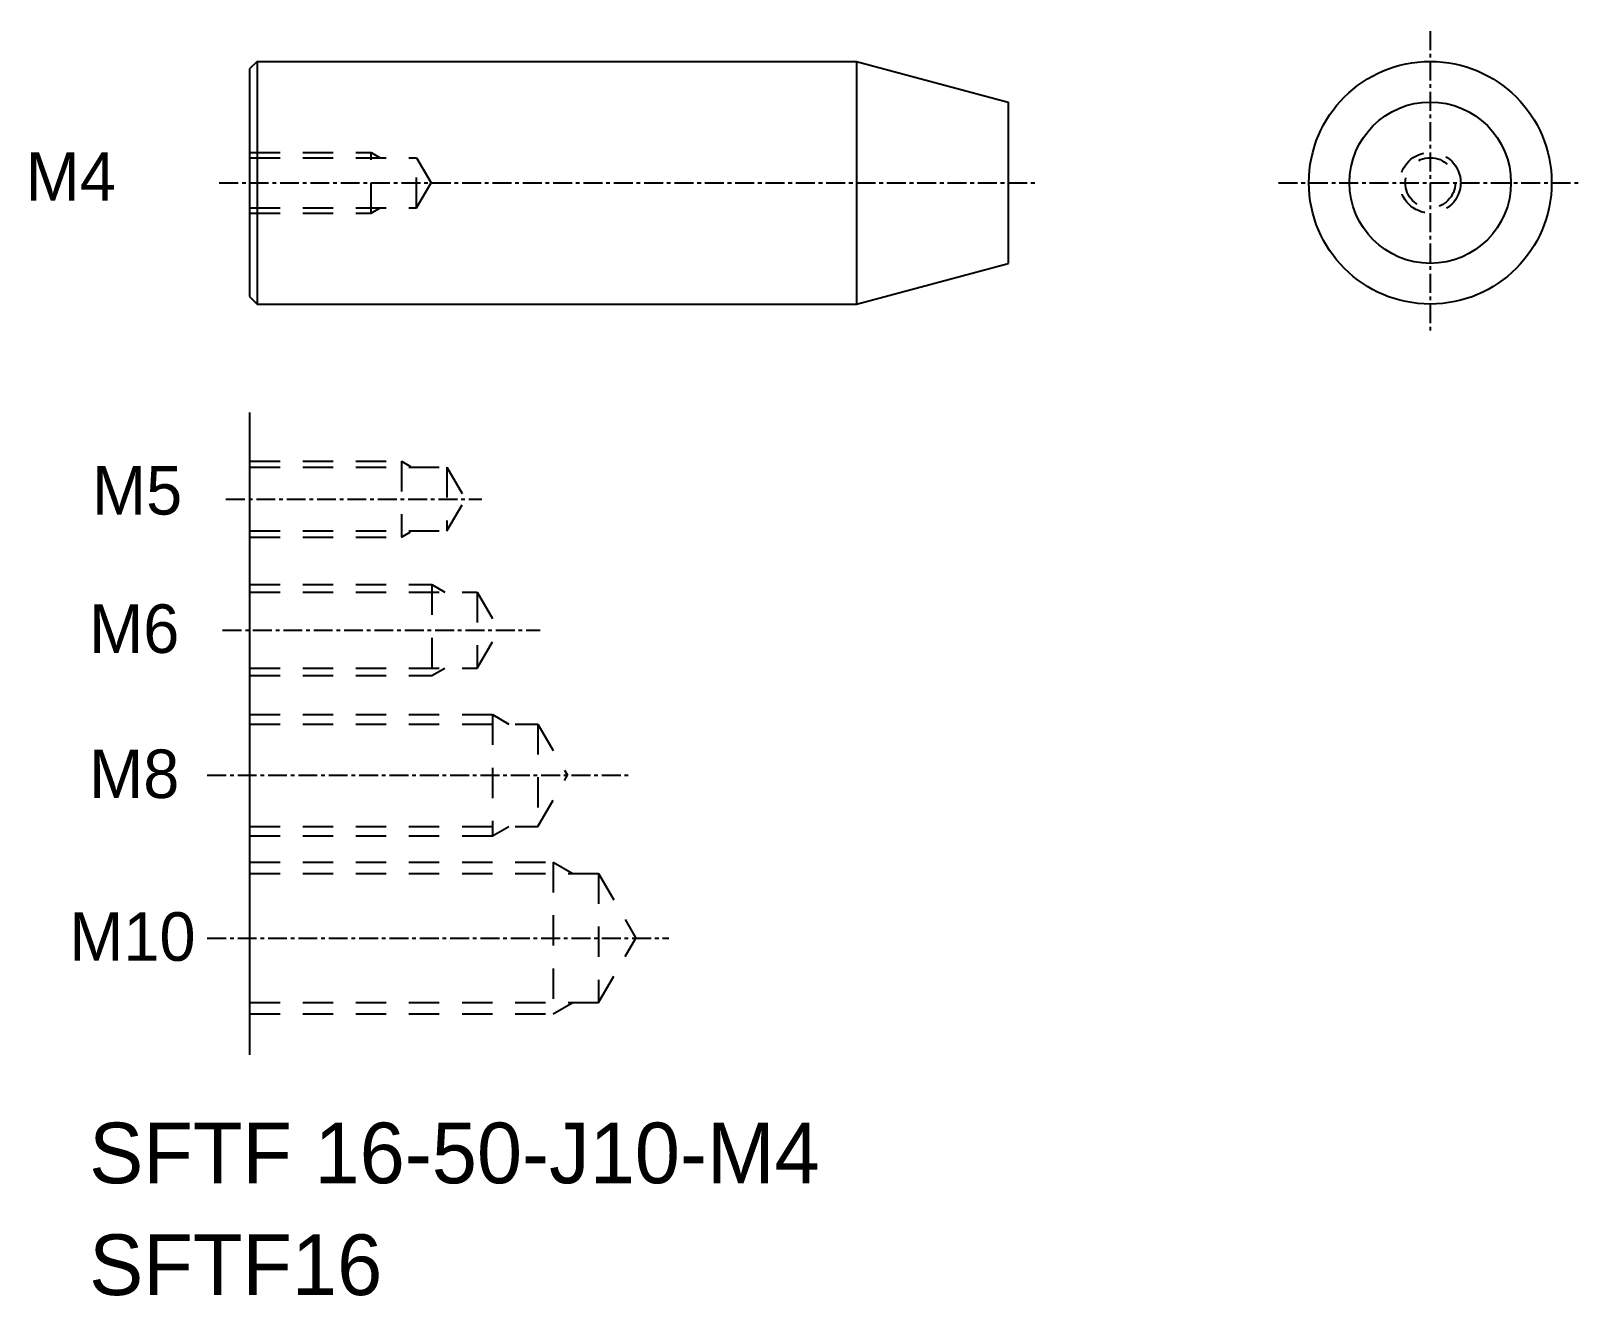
# Model space of a CAD drawing. Extents: x 264 to 367, y 63 to 147.
import ezdxf

# ---------------------------------------------------------------- set-up
doc = ezdxf.new("R2010")
doc.units = 0
doc.linetypes.add('CENTER', pattern=[2, 1.25, -0.25, 0.25, -0.25])
doc.linetypes.add('DASHED', pattern=[3.5, 2, -1.5])
doc.layers.get('0').update_dxf_attribs({"linetype": 'CONTINUOUS'})
doc.layers.add('CENTER', color=1, linetype='CENTER')

msp = doc.modelspace()

# ---------------------------------------------------------------- linework, layer by layer
at = {"color": 7, "linetype": 'CONTINUOUS'}
for p, q in [((279.21, 144.9), (278.71, 144.4)), ((278.71, 144.4), (278.71, 129.4)), ((279.21, 144.9), (279.21, 128.9)), ((279.21, 144.9), (318.71, 144.9)), ((318.71, 144.9), (318.71, 128.9)), ((328.71, 142.22), (328.71, 131.58)), ((278.71, 129.4), (279.21, 128.9)), ((279.21, 128.9), (318.71, 128.9)), ((278.71, 121.76), (278.71, 79.41))]:
    msp.add_line(p, q, dxfattribs=at)
for p, q in [((318.71, 144.9), (328.71, 142.22)), ((328.71, 140.65), (328.71, 140.65)), ((318.71, 128.9), (328.71, 131.58))]:
    msp.add_line(p, q)
at = {"color": 3, "linetype": 'DASHED'}
for p, q in [((278.71, 138.9), (286.71, 138.9)), ((278.71, 138.55), (289.71, 138.55)), ((286.71, 134.9), (286.71, 138.9)), ((286.71, 138.9), (287.32, 138.55)), ((289.71, 135.25), (289.71, 138.55)), ((289.71, 138.55), (290.67, 136.9)), ((289.71, 135.25), (290.67, 136.9)), ((278.71, 135.25), (289.71, 135.25)), ((286.71, 134.9), (287.32, 135.25)), ((278.71, 134.9), (286.71, 134.9)), ((278.71, 118.54), (288.71, 118.54)), ((278.71, 118.14), (291.71, 118.14)), ((288.71, 118.54), (288.71, 113.54)), ((288.71, 118.54), (289.32, 118.19)), ((291.71, 118.14), (291.71, 113.94)), ((291.71, 118.14), (292.93, 116.04)), ((291.71, 113.94), (292.93, 116.04)), ((278.71, 113.94), (291.71, 113.94)), ((278.71, 113.54), (288.71, 113.54)), ((288.71, 113.54), (289.32, 113.89)), ((278.71, 110.4), (290.71, 110.4)), ((278.71, 109.9), (293.71, 109.9)), ((290.71, 110.4), (290.71, 104.4)), ((290.71, 110.4), (291.58, 109.9)), ((293.71, 109.9), (293.71, 104.9)), ((293.71, 109.9), (295.16, 107.4)), ((293.71, 104.9), (295.16, 107.4)), ((278.71, 104.9), (293.71, 104.9)), ((278.71, 104.4), (290.71, 104.4)), ((290.71, 104.4), (291.58, 104.9)), ((278.71, 101.83), (294.71, 101.83)), ((294.71, 101.83), (294.71, 93.83)), ((294.71, 101.83), (295.8, 101.2)), ((278.71, 101.2), (297.71, 101.2)), ((297.71, 101.2), (297.71, 94.45)), ((297.71, 101.2), (299.66, 97.83)), ((297.71, 94.45), (299.66, 97.83)), ((278.71, 94.45), (297.71, 94.45)), ((294.71, 93.83), (295.8, 94.45)), ((278.71, 93.83), (294.71, 93.83)), ((278.71, 92.1), (298.71, 92.1)), ((298.71, 92.1), (298.71, 82.1)), ((298.71, 92.1), (300.01, 91.35)), ((278.71, 91.35), (301.71, 91.35)), ((301.71, 91.35), (304.17, 87.1)), ((301.71, 91.35), (301.71, 82.85)), ((301.71, 82.85), (304.17, 87.1)), ((278.71, 82.85), (301.71, 82.85)), ((298.71, 82.1), (300.01, 82.85)), ((278.71, 82.1), (298.71, 82.1))]:
    msp.add_line(p, q, dxfattribs=at)
at = {"color": 7, "linetype": 'CONTINUOUS'}
msp.add_circle((356.53, 136.9), 8, dxfattribs=at)
msp.add_circle((356.53, 136.9), 5.32)
at = {"color": 3, "linetype": 'DASHED'}
for radius in [2, 1.65]:
    msp.add_circle((356.53, 136.9), radius, dxfattribs=at)
at = {"layer": 'CENTER', "linetype": 'CENTER'}
for p, q in [((356.53, 146.9), (356.53, 126.9)), ((276.71, 136.9), (330.65, 136.9)), ((346.53, 136.9), (366.53, 136.9)), ((277.15, 116.04), (294.01, 116.04)), ((276.93, 107.4), (297.86, 107.4)), ((275.92, 97.83), (303.83, 97.83)), ((275.92, 87.1), (306.33, 87.1))]:
    msp.add_line(p, q, dxfattribs=at)

# ---------------------------------------------------------------- texts
at = {"color": 7, "linetype": 'CONTINUOUS'}
msp.add_text('M4', height=3.2, dxfattribs=at).set_placement((263.95, 135.71))
for s, height, p in [('M5', 3.2, (268.32, 115.02)), ('M6', 3.2, (268.13, 105.9)), ('M8', 3.2, (268.13, 96.33)), ('M10', 3.2, (266.82, 85.6)), ('SFTF 16-50-J10-M4', 4, (268.13, 70.93)), ('SFTF16', 4, (268.13, 63.56))]:
    msp.add_text(s, height=height).set_placement(p)

doc.saveas('drawing.dxf')
